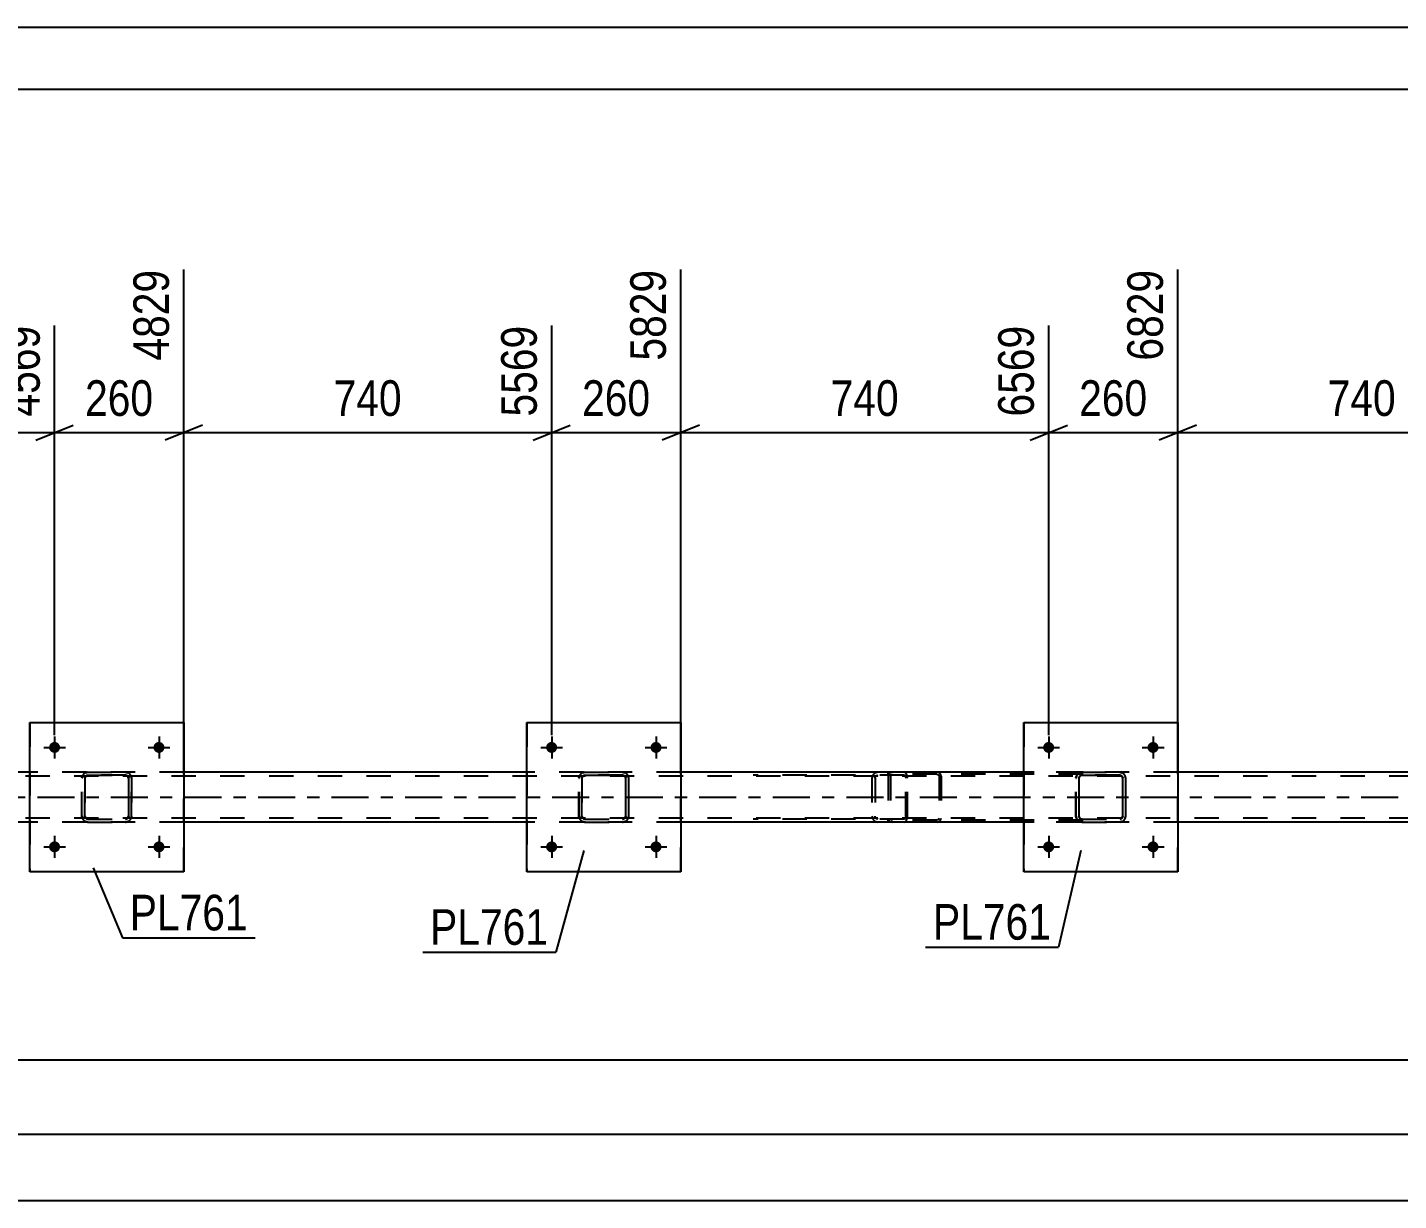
# Model space of a CAD drawing. Header units: millimetres. Extents: x -91 to 750, y -426 to 168.
# Drawn here: x 178.7 to 289, y 73.7 to 168.1 of the extents above; entities that cross this region are included whole.
import ezdxf

# ---------------------------------------------------------------- set-up
doc = ezdxf.new("R2010")
doc.units = ezdxf.units.MM
doc.linetypes.add('DXK_LINE_DOT2', pattern=[3.9198, 1.9599, -1.9599])
doc.linetypes.add('DXK_LINE_DOT3', pattern=[5.9187, 2.979, -0.9799, 0.9799, -0.9799])
doc.styles.add('Arial Narrow', font='ARIALN.TTF', dxfattribs={"height": 0.2})

# ---------------------------------------------------------------- blocks, each defined once
blk = doc.blocks.new('Unknown-814409585-1133')
at = {"color": 5, "linetype": 'Continuous'}
for p, q in [((749.5, 168.07), (-91.5, 168.07)), ((744.5, 163.07), (-86.5, 163.07))]:
    blk.add_line(p, q, dxfattribs=at)
blk = doc.blocks.new('Part-814409585-2605 - 2458')
at = {"color": 2, "linetype": 'Continuous'}
for p, q in [((218.84, 100.13), (218.84, 112.13)), ((218.84, 112.13), (218.84, 112.13)), ((218.84, 112.13), (231.24, 112.13)), ((231.24, 112.13), (231.24, 100.13)), ((218.84, 100.13), (218.84, 100.13)), ((231.24, 100.13), (218.84, 100.13))]:
    blk.add_line(p, q, dxfattribs=at)
at = {"color": 7, "linetype": 'DXK_LINE_DOT2'}
for p, q in [((218.84, 112.13), (218.84, 100.13)), ((218.84, 112.13), (218.84, 112.13)), ((231.24, 100.13), (231.24, 112.13)), ((218.84, 100.13), (218.84, 100.13))]:
    blk.add_line(p, q, dxfattribs=at)
blk = doc.blocks.new('Bolt-814409585-2460 - 2458')
at = {"linetype": 'Continuous'}
for points in [[(260.4, 102.13), (260.4, 102.22), (260.43, 102.31), (260.48, 102.39), (260.54, 102.46), (260.62, 102.51), (260.7, 102.55), (260.79, 102.57), (260.88, 102.57), (260.97, 102.55), (261.06, 102.51), (261.13, 102.46), (261.19, 102.39), (261.24, 102.31), (261.27, 102.22), (261.28, 102.13), (261.27, 102.04), (261.24, 101.95), (261.19, 101.87), (261.13, 101.8), (261.06, 101.75), (260.97, 101.71), (260.88, 101.69), (260.79, 101.69), (260.7, 101.71), (260.62, 101.75), (260.54, 101.8), (260.48, 101.87), (260.43, 101.95), (260.4, 102.04)], [(268.8, 102.13), (268.8, 102.22), (268.83, 102.31), (268.88, 102.39), (268.94, 102.46), (269.02, 102.51), (269.1, 102.55), (269.19, 102.57), (269.28, 102.57), (269.37, 102.55), (269.46, 102.51), (269.53, 102.46), (269.59, 102.39), (269.64, 102.31), (269.67, 102.22), (269.68, 102.13), (269.67, 102.04), (269.64, 101.95), (269.59, 101.87), (269.53, 101.8), (269.46, 101.75), (269.37, 101.71), (269.28, 101.69), (269.19, 101.69), (269.1, 101.71), (269.02, 101.75), (268.94, 101.8), (268.88, 101.87), (268.83, 101.95), (268.8, 102.04)]]:
    blk.add_hatch(color=1, dxfattribs=at).paths.add_polyline_path(points)
at = {"color": 1, "linetype": 'Continuous'}
for p, q in [((260.84, 103.01), (260.84, 101.25)), ((269.24, 103.01), (269.24, 101.25)), ((259.96, 102.13), (261.72, 102.13)), ((268.36, 102.13), (270.12, 102.13))]:
    blk.add_line(p, q, dxfattribs=at)
blk = doc.blocks.new('Part-814409585-2548 - 2458')
at = {"color": 7, "linetype": 'DXK_LINE_DOT2'}
for p, q in [((646.91, 107.81), (49.24, 107.81)), ((191.24, 108.13), (178.84, 108.13)), ((231.24, 108.13), (218.84, 108.13)), ((271.24, 108.13), (258.84, 108.13)), ((646.91, 104.45), (49.24, 104.45)), ((191.24, 104.13), (178.84, 104.13)), ((231.24, 104.13), (218.84, 104.13)), ((271.24, 104.13), (258.84, 104.13))]:
    blk.add_line(p, q, dxfattribs=at)
at = {"color": 2, "linetype": 'Continuous'}
for p, q in [((178.84, 108.13), (151.24, 108.13)), ((218.84, 108.13), (191.24, 108.13)), ((258.84, 108.13), (231.24, 108.13)), ((298.84, 108.13), (271.24, 108.13)), ((178.84, 104.13), (151.24, 104.13)), ((218.84, 104.13), (191.24, 104.13)), ((258.84, 104.13), (231.24, 104.13)), ((298.84, 104.13), (271.24, 104.13))]:
    blk.add_line(p, q, dxfattribs=at)
at = {"color": 7, "linetype": 'DXK_LINE_DOT3'}
blk.add_line((49.24, 106.13), (646.91, 106.13), dxfattribs=at)
blk = doc.blocks.new('Part-814409585-2606 - 2458')
at = {"color": 7, "linetype": 'DXK_LINE_DOT2'}
for p, q in [((223.03, 107.65), (223.07, 107.83)), ((223.03, 107.65), (223.04, 107.65)), ((223.03, 104.61), (223.03, 107.65)), ((223.07, 107.83), (223.04, 107.65)), ((223.04, 104.61), (223.04, 107.65)), ((223.29, 107.74), (223.27, 107.65)), ((223.28, 107.65), (223.27, 107.65)), ((223.27, 107.65), (223.27, 104.61)), ((223.28, 107.65), (223.29, 107.74)), ((223.28, 104.61), (223.28, 107.65)), ((223.29, 107.74), (223.35, 107.82)), ((223.34, 107.82), (223.29, 107.74)), ((223.33, 108.09), (223.51, 108.13)), ((223.52, 108.13), (223.33, 108.09)), ((223.42, 107.87), (223.34, 107.82)), ((223.35, 107.82), (223.42, 107.87)), ((223.42, 107.87), (223.52, 107.89)), ((223.51, 107.89), (223.42, 107.87)), ((223.52, 108.13), (223.51, 108.13)), ((223.51, 108.13), (226.55, 108.13)), ((223.51, 107.89), (223.52, 107.89)), ((226.55, 107.89), (223.51, 107.89)), ((223.52, 108.13), (226.56, 108.13)), ((223.52, 107.89), (226.56, 107.89)), ((226.55, 108.13), (226.56, 108.13)), ((226.55, 108.13), (226.73, 108.09)), ((226.56, 107.89), (226.55, 107.89)), ((226.64, 107.87), (226.55, 107.89)), ((226.74, 108.09), (226.56, 108.13)), ((226.56, 107.89), (226.65, 107.87)), ((226.64, 107.87), (226.65, 107.87)), ((226.72, 107.82), (226.64, 107.87)), ((226.65, 107.87), (226.72, 107.82)), ((226.72, 107.82), (226.78, 107.74)), ((226.77, 107.74), (226.72, 107.82)), ((226.79, 107.65), (226.77, 107.74)), ((226.78, 107.74), (226.8, 107.65)), ((226.8, 107.65), (226.79, 107.65)), ((226.79, 107.65), (226.79, 104.61)), ((226.8, 104.61), (226.8, 107.65)), ((226.99, 107.83), (227.03, 107.65)), ((227.04, 107.65), (227, 107.83)), ((227.04, 107.65), (227.03, 107.65)), ((227.03, 107.65), (227.03, 104.61)), ((227.04, 104.61), (227.04, 107.65)), ((223.04, 104.61), (223.03, 104.61)), ((223.07, 104.43), (223.03, 104.61)), ((223.04, 104.61), (223.07, 104.43)), ((223.27, 104.61), (223.28, 104.61)), ((223.27, 104.61), (223.29, 104.52)), ((223.29, 104.52), (223.28, 104.61)), ((223.35, 104.44), (223.29, 104.52)), ((223.29, 104.52), (223.34, 104.44)), ((223.33, 104.17), (223.33, 104.17)), ((223.51, 104.13), (223.33, 104.17)), ((223.33, 104.17), (223.52, 104.13)), ((223.34, 104.44), (223.42, 104.39)), ((223.42, 104.39), (223.35, 104.44)), ((223.52, 104.37), (223.42, 104.39)), ((223.42, 104.39), (223.51, 104.37)), ((223.52, 104.37), (223.51, 104.37)), ((223.51, 104.37), (226.55, 104.37)), ((223.52, 104.13), (223.51, 104.13)), ((223.51, 104.13), (226.55, 104.13)), ((223.52, 104.37), (226.56, 104.37)), ((223.52, 104.13), (226.56, 104.13)), ((226.55, 104.37), (226.64, 104.39)), ((226.55, 104.37), (226.56, 104.37)), ((226.73, 104.17), (226.55, 104.13)), ((226.55, 104.13), (226.56, 104.13)), ((226.65, 104.39), (226.56, 104.37)), ((226.56, 104.13), (226.74, 104.17)), ((226.64, 104.39), (226.72, 104.44)), ((226.72, 104.44), (226.65, 104.39)), ((226.78, 104.52), (226.72, 104.44)), ((226.72, 104.44), (226.77, 104.52)), ((226.77, 104.52), (226.79, 104.61)), ((226.8, 104.61), (226.78, 104.52)), ((226.79, 104.61), (226.8, 104.61)), ((227.03, 104.61), (226.99, 104.43)), ((227, 104.43), (227.04, 104.61)), ((227.03, 104.61), (227.04, 104.61))]:
    blk.add_line(p, q, dxfattribs=at)
at = {"color": 7, "linetype": 'DXK_LINE_DOT3'}
blk.add_line((225.04, 106.13), (225.03, 106.13), dxfattribs=at)
at = {"color": 7, "linetype": 'DXK_LINE_DOT2'}
for centre, start, end in [((223.51, 107.65), 112.5, 157.5), ((223.52, 107.65), 112.5, 157.5), ((226.55, 107.65), 22.5, 67.5), ((226.56, 107.65), 22.5, 67.5), ((223.51, 104.61), 202.5, 247.5), ((223.52, 104.61), 202.5, 247.5), ((226.55, 104.61), 292.5, 337.5), ((226.56, 104.61), 292.5, 337.5)]:
    blk.add_arc(centre, 0.48, start, end, dxfattribs=at)
blk = doc.blocks.new('Part-814409585-2496 - 2458')
at = {"color": 7, "linetype": 'DXK_LINE_DOT2'}
for p, q in [((263.03, 107.65), (263.07, 107.83)), ((263.03, 107.65), (263.04, 107.65)), ((263.03, 104.61), (263.03, 107.65)), ((263.07, 107.83), (263.04, 107.65)), ((263.04, 104.61), (263.04, 107.65)), ((263.29, 107.74), (263.27, 107.65)), ((263.28, 107.65), (263.27, 107.65)), ((263.27, 107.65), (263.27, 104.61)), ((263.28, 107.65), (263.29, 107.74)), ((263.28, 104.61), (263.28, 107.65)), ((263.29, 107.74), (263.35, 107.82)), ((263.34, 107.82), (263.29, 107.74)), ((263.33, 108.09), (263.51, 108.13)), ((263.52, 108.13), (263.33, 108.09)), ((263.42, 107.87), (263.34, 107.82)), ((263.35, 107.82), (263.42, 107.87)), ((263.42, 107.87), (263.52, 107.89)), ((263.51, 107.89), (263.42, 107.87)), ((263.52, 108.13), (263.51, 108.13)), ((263.51, 108.13), (266.55, 108.13)), ((263.51, 107.89), (263.52, 107.89)), ((266.55, 107.89), (263.51, 107.89)), ((263.52, 108.13), (266.56, 108.13)), ((263.52, 107.89), (266.56, 107.89)), ((266.55, 108.13), (266.56, 108.13)), ((266.55, 108.13), (266.73, 108.09)), ((266.56, 107.89), (266.55, 107.89)), ((266.64, 107.87), (266.55, 107.89)), ((266.74, 108.09), (266.56, 108.13)), ((266.56, 107.89), (266.65, 107.87)), ((266.64, 107.87), (266.65, 107.87)), ((266.72, 107.82), (266.64, 107.87)), ((266.65, 107.87), (266.72, 107.82)), ((266.72, 107.82), (266.78, 107.74)), ((266.77, 107.74), (266.72, 107.82)), ((266.79, 107.65), (266.77, 107.74)), ((266.78, 107.74), (266.8, 107.65)), ((266.8, 107.65), (266.79, 107.65)), ((266.79, 107.65), (266.79, 104.61)), ((266.8, 104.61), (266.8, 107.65)), ((266.99, 107.83), (267.03, 107.65)), ((267.04, 107.65), (267, 107.83)), ((267.04, 107.65), (267.03, 107.65)), ((267.03, 107.65), (267.03, 104.61)), ((267.04, 104.61), (267.04, 107.65)), ((263.04, 104.61), (263.03, 104.61)), ((263.07, 104.43), (263.03, 104.61)), ((263.04, 104.61), (263.07, 104.43)), ((263.27, 104.61), (263.28, 104.61)), ((263.27, 104.61), (263.29, 104.52)), ((263.29, 104.52), (263.28, 104.61)), ((263.35, 104.44), (263.29, 104.52)), ((263.29, 104.52), (263.34, 104.44)), ((263.33, 104.17), (263.33, 104.17)), ((263.51, 104.13), (263.33, 104.17)), ((263.33, 104.17), (263.52, 104.13)), ((263.34, 104.44), (263.42, 104.39)), ((263.42, 104.39), (263.35, 104.44)), ((263.52, 104.37), (263.42, 104.39)), ((263.42, 104.39), (263.51, 104.37)), ((263.52, 104.37), (263.51, 104.37)), ((263.51, 104.37), (266.55, 104.37)), ((263.52, 104.13), (263.51, 104.13)), ((263.51, 104.13), (266.55, 104.13)), ((263.52, 104.37), (266.56, 104.37)), ((263.52, 104.13), (266.56, 104.13)), ((266.55, 104.37), (266.64, 104.39)), ((266.55, 104.37), (266.56, 104.37)), ((266.73, 104.17), (266.55, 104.13)), ((266.55, 104.13), (266.56, 104.13)), ((266.65, 104.39), (266.56, 104.37)), ((266.56, 104.13), (266.74, 104.17)), ((266.64, 104.39), (266.72, 104.44)), ((266.72, 104.44), (266.65, 104.39)), ((266.78, 104.52), (266.72, 104.44)), ((266.72, 104.44), (266.77, 104.52)), ((266.77, 104.52), (266.79, 104.61)), ((266.8, 104.61), (266.78, 104.52)), ((266.79, 104.61), (266.8, 104.61)), ((267.03, 104.61), (266.99, 104.43)), ((267, 104.43), (267.04, 104.61)), ((267.03, 104.61), (267.04, 104.61))]:
    blk.add_line(p, q, dxfattribs=at)
at = {"color": 7, "linetype": 'DXK_LINE_DOT3'}
blk.add_line((265.04, 106.13), (265.03, 106.13), dxfattribs=at)
at = {"color": 7, "linetype": 'DXK_LINE_DOT2'}
for centre, start, end in [((263.51, 107.65), 112.5, 157.5), ((263.52, 107.65), 112.5, 157.5), ((266.55, 107.65), 22.5, 67.5), ((266.56, 107.65), 22.5, 67.5), ((263.51, 104.61), 202.5, 247.5), ((263.52, 104.61), 202.5, 247.5), ((266.55, 104.61), 292.5, 337.5), ((266.56, 104.61), 292.5, 337.5)]:
    blk.add_arc(centre, 0.48, start, end, dxfattribs=at)
blk = doc.blocks.new('Part-814409585-2611 - 2458')
at = {"color": 2, "linetype": 'Continuous'}
for p, q in [((258.84, 100.13), (258.84, 112.13)), ((258.84, 112.13), (258.84, 112.13)), ((258.84, 112.13), (271.24, 112.13)), ((271.24, 112.13), (271.24, 100.13)), ((258.84, 100.13), (258.84, 100.13)), ((271.24, 100.13), (258.84, 100.13))]:
    blk.add_line(p, q, dxfattribs=at)
at = {"color": 7, "linetype": 'DXK_LINE_DOT2'}
for p, q in [((258.84, 112.13), (258.84, 100.13)), ((258.84, 112.13), (258.84, 112.13)), ((271.24, 100.13), (271.24, 112.13)), ((258.84, 100.13), (258.84, 100.13))]:
    blk.add_line(p, q, dxfattribs=at)
blk = doc.blocks.new('Bolt-814409585-2615 - 2458')
at = {"linetype": 'Continuous'}
for points in [[(220.4, 110.13), (220.4, 110.22), (220.43, 110.31), (220.48, 110.39), (220.54, 110.46), (220.62, 110.51), (220.7, 110.55), (220.79, 110.57), (220.88, 110.57), (220.97, 110.55), (221.06, 110.51), (221.13, 110.46), (221.19, 110.39), (221.24, 110.31), (221.27, 110.22), (221.28, 110.13), (221.27, 110.04), (221.24, 109.95), (221.19, 109.87), (221.13, 109.8), (221.06, 109.75), (220.97, 109.71), (220.88, 109.69), (220.79, 109.69), (220.7, 109.71), (220.62, 109.75), (220.54, 109.8), (220.48, 109.87), (220.43, 109.95), (220.4, 110.04)], [(228.8, 110.13), (228.8, 110.22), (228.83, 110.31), (228.88, 110.39), (228.94, 110.46), (229.02, 110.51), (229.1, 110.55), (229.19, 110.57), (229.28, 110.57), (229.37, 110.55), (229.46, 110.51), (229.53, 110.46), (229.59, 110.39), (229.64, 110.31), (229.67, 110.22), (229.68, 110.13), (229.67, 110.04), (229.64, 109.95), (229.59, 109.87), (229.53, 109.8), (229.46, 109.75), (229.37, 109.71), (229.28, 109.69), (229.19, 109.69), (229.1, 109.71), (229.02, 109.75), (228.94, 109.8), (228.88, 109.87), (228.83, 109.95), (228.8, 110.04)]]:
    blk.add_hatch(color=1, dxfattribs=at).paths.add_polyline_path(points)
at = {"color": 1, "linetype": 'Continuous'}
for p, q in [((220.84, 111.01), (220.84, 109.25)), ((229.24, 111.01), (229.24, 109.25)), ((219.96, 110.13), (221.72, 110.13)), ((228.36, 110.13), (230.12, 110.13))]:
    blk.add_line(p, q, dxfattribs=at)
blk = doc.blocks.new('Bolt-814409585-2616 - 2458')
at = {"linetype": 'Continuous'}
for points in [[(220.4, 102.13), (220.4, 102.22), (220.43, 102.31), (220.48, 102.39), (220.54, 102.46), (220.62, 102.51), (220.7, 102.55), (220.79, 102.57), (220.88, 102.57), (220.97, 102.55), (221.06, 102.51), (221.13, 102.46), (221.19, 102.39), (221.24, 102.31), (221.27, 102.22), (221.28, 102.13), (221.27, 102.04), (221.24, 101.95), (221.19, 101.87), (221.13, 101.8), (221.06, 101.75), (220.97, 101.71), (220.88, 101.69), (220.79, 101.69), (220.7, 101.71), (220.62, 101.75), (220.54, 101.8), (220.48, 101.87), (220.43, 101.95), (220.4, 102.04)], [(228.8, 102.13), (228.8, 102.22), (228.83, 102.31), (228.88, 102.39), (228.94, 102.46), (229.02, 102.51), (229.1, 102.55), (229.19, 102.57), (229.28, 102.57), (229.37, 102.55), (229.46, 102.51), (229.53, 102.46), (229.59, 102.39), (229.64, 102.31), (229.67, 102.22), (229.68, 102.13), (229.67, 102.04), (229.64, 101.95), (229.59, 101.87), (229.53, 101.8), (229.46, 101.75), (229.37, 101.71), (229.28, 101.69), (229.19, 101.69), (229.1, 101.71), (229.02, 101.75), (228.94, 101.8), (228.88, 101.87), (228.83, 101.95), (228.8, 102.04)]]:
    blk.add_hatch(color=1, dxfattribs=at).paths.add_polyline_path(points)
at = {"color": 1, "linetype": 'Continuous'}
for p, q in [((220.84, 103.01), (220.84, 101.25)), ((229.24, 103.01), (229.24, 101.25)), ((219.96, 102.13), (221.72, 102.13)), ((228.36, 102.13), (230.12, 102.13))]:
    blk.add_line(p, q, dxfattribs=at)
blk = doc.blocks.new('Bolt-814409585-2617 - 2458')
at = {"linetype": 'Continuous'}
for points in [[(260.4, 110.13), (260.4, 110.22), (260.43, 110.31), (260.48, 110.39), (260.54, 110.46), (260.62, 110.51), (260.7, 110.55), (260.79, 110.57), (260.88, 110.57), (260.97, 110.55), (261.06, 110.51), (261.13, 110.46), (261.19, 110.39), (261.24, 110.31), (261.27, 110.22), (261.28, 110.13), (261.27, 110.04), (261.24, 109.95), (261.19, 109.87), (261.13, 109.8), (261.06, 109.75), (260.97, 109.71), (260.88, 109.69), (260.79, 109.69), (260.7, 109.71), (260.62, 109.75), (260.54, 109.8), (260.48, 109.87), (260.43, 109.95), (260.4, 110.04)], [(268.8, 110.13), (268.8, 110.22), (268.83, 110.31), (268.88, 110.39), (268.94, 110.46), (269.02, 110.51), (269.1, 110.55), (269.19, 110.57), (269.28, 110.57), (269.37, 110.55), (269.46, 110.51), (269.53, 110.46), (269.59, 110.39), (269.64, 110.31), (269.67, 110.22), (269.68, 110.13), (269.67, 110.04), (269.64, 109.95), (269.59, 109.87), (269.53, 109.8), (269.46, 109.75), (269.37, 109.71), (269.28, 109.69), (269.19, 109.69), (269.1, 109.71), (269.02, 109.75), (268.94, 109.8), (268.88, 109.87), (268.83, 109.95), (268.8, 110.04)]]:
    blk.add_hatch(color=1, dxfattribs=at).paths.add_polyline_path(points)
at = {"color": 1, "linetype": 'Continuous'}
for p, q in [((260.84, 111.01), (260.84, 109.25)), ((269.24, 111.01), (269.24, 109.25)), ((259.96, 110.13), (261.72, 110.13)), ((268.36, 110.13), (270.12, 110.13))]:
    blk.add_line(p, q, dxfattribs=at)
blk = doc.blocks.new('Part-814409585-2715 - 2458')
at = {"color": 7, "linetype": 'DXK_LINE_DOT2'}
for p, q in [((247.96, 107.93), (247.93, 107.81)), ((247.93, 107.81), (247.93, 104.45)), ((248.1, 107.81), (248.11, 107.87)), ((248.1, 107.81), (248.1, 104.45)), ((248.11, 107.87), (248.15, 107.92)), ((248.27, 108.13), (248.14, 108.11)), ((248.15, 107.92), (248.21, 107.96)), ((248.21, 107.96), (248.27, 107.97)), ((263.6, 108.13), (248.27, 108.13)), ((263.6, 107.97), (248.27, 107.97)), ((251.98, 108.11), (251.85, 108.13)), ((251.85, 107.97), (251.91, 107.96)), ((251.91, 107.96), (251.94, 107.94)), ((251.94, 107.94), (251.97, 107.92)), ((251.97, 107.92), (252.01, 107.87)), ((252.01, 107.87), (252.02, 107.81)), ((252.02, 107.81), (252.02, 104.45)), ((252.19, 107.81), (252.16, 107.93)), ((252.19, 107.81), (252.19, 104.45)), ((247.93, 104.45), (247.96, 104.33)), ((248.11, 104.39), (248.1, 104.45)), ((248.15, 104.34), (248.11, 104.39)), ((248.14, 104.15), (248.27, 104.13)), ((248.15, 104.34), (248.18, 104.32)), ((248.18, 104.32), (248.21, 104.3)), ((248.21, 104.3), (248.27, 104.29)), ((263.6, 104.29), (248.27, 104.29)), ((263.6, 104.13), (248.27, 104.13)), ((251.91, 104.3), (251.85, 104.29)), ((251.85, 104.13), (251.98, 104.15)), ((251.97, 104.34), (251.91, 104.3)), ((252.01, 104.39), (251.97, 104.34)), ((252.02, 104.45), (252.01, 104.39)), ((252.16, 104.33), (252.19, 104.45))]:
    blk.add_line(p, q, dxfattribs=at)
for centre, start, end in [((248.26, 107.8), 110.7583, 155.68), ((251.86, 107.8), 24.32, 69.2417), ((248.26, 104.46), 204.32, 249.2417), ((251.86, 104.46), 290.7583, 335.68)]:
    blk.add_arc(centre, 0.331, start, end, dxfattribs=at)
blk = doc.blocks.new('Part-814409585-2716 - 2458')
at = {"color": 7, "linetype": 'DXK_LINE_DOT2'}
for p, q in [((249.21, 108.13), (237.05, 108.13)), ((249.21, 107.89), (237.05, 107.89)), ((246.63, 107.73), (246.61, 107.65)), ((246.61, 107.65), (246.61, 104.61)), ((246.65, 107.83), (246.63, 107.73)), ((246.87, 107.65), (246.88, 107.74)), ((246.87, 107.65), (246.87, 104.61)), ((246.88, 107.74), (246.94, 107.82)), ((247.12, 108.13), (246.92, 108.09)), ((246.94, 107.82), (247.02, 107.87)), ((247.02, 107.87), (247.12, 107.89)), ((247.93, 107.89), (247.93, 108.13)), ((249.31, 108.09), (249.21, 108.13)), ((249.21, 107.89), (249.26, 107.87)), ((249.26, 107.87), (249.3, 107.82)), ((249.3, 107.82), (249.33, 107.74)), ((249.4, 107.99), (249.31, 108.09)), ((249.33, 107.74), (249.34, 107.65)), ((249.34, 104.61), (249.34, 107.65)), ((249.46, 107.83), (249.4, 107.99)), ((249.48, 107.65), (249.46, 107.83)), ((249.48, 104.61), (249.48, 107.65)), ((249.21, 104.37), (237.05, 104.37)), ((249.21, 104.13), (237.05, 104.13)), ((246.61, 104.61), (246.63, 104.52)), ((246.63, 104.52), (246.65, 104.43)), ((246.88, 104.52), (246.87, 104.61)), ((246.94, 104.44), (246.88, 104.52)), ((246.92, 104.17), (247.12, 104.13)), ((247.02, 104.39), (246.94, 104.44)), ((247.12, 104.37), (247.02, 104.39)), ((247.93, 104.13), (247.93, 104.37)), ((249.26, 104.39), (249.21, 104.37)), ((249.21, 104.13), (249.31, 104.17)), ((249.3, 104.44), (249.26, 104.39)), ((249.33, 104.52), (249.3, 104.44)), ((249.31, 104.17), (249.4, 104.27)), ((249.34, 104.61), (249.33, 104.52)), ((249.4, 104.27), (249.46, 104.43)), ((249.46, 104.43), (249.48, 104.61))]:
    blk.add_line(p, q, dxfattribs=at)
for centre, start, end in [((247.1, 107.63), 111.1941, 156.1506), ((247.1, 104.63), 203.8494, 248.8059)]:
    blk.add_arc(centre, 0.492, start, end, dxfattribs=at)
blk = doc.blocks.new('Part-814409585-2744 - 2458')
at = {"color": 2, "linetype": 'Continuous'}
for p, q in [((178.84, 100.13), (178.84, 112.13)), ((178.84, 112.13), (178.84, 112.13)), ((178.84, 112.13), (191.24, 112.13)), ((191.24, 112.13), (191.24, 100.13)), ((178.84, 100.13), (178.84, 100.13)), ((191.24, 100.13), (178.84, 100.13))]:
    blk.add_line(p, q, dxfattribs=at)
at = {"color": 7, "linetype": 'DXK_LINE_DOT2'}
for p, q in [((178.84, 112.13), (178.84, 100.13)), ((178.84, 112.13), (178.84, 112.13)), ((191.24, 100.13), (191.24, 112.13)), ((178.84, 100.13), (178.84, 100.13))]:
    blk.add_line(p, q, dxfattribs=at)
blk = doc.blocks.new('Part-814409585-2745 - 2458')
at = {"color": 7, "linetype": 'DXK_LINE_DOT2'}
for p, q in [((183.03, 107.65), (183.07, 107.83)), ((183.03, 107.65), (183.04, 107.65)), ((183.03, 104.61), (183.03, 107.65)), ((183.07, 107.83), (183.04, 107.65)), ((183.04, 104.61), (183.04, 107.65)), ((183.29, 107.74), (183.27, 107.65)), ((183.28, 107.65), (183.27, 107.65)), ((183.27, 107.65), (183.27, 104.61)), ((183.28, 107.65), (183.29, 107.74)), ((183.28, 104.61), (183.28, 107.65)), ((183.29, 107.74), (183.35, 107.82)), ((183.34, 107.82), (183.29, 107.74)), ((183.33, 108.09), (183.51, 108.13)), ((183.52, 108.13), (183.33, 108.09)), ((183.42, 107.87), (183.34, 107.82)), ((183.35, 107.82), (183.42, 107.87)), ((183.42, 107.87), (183.52, 107.89)), ((183.51, 107.89), (183.42, 107.87)), ((183.52, 108.13), (183.51, 108.13)), ((183.51, 108.13), (186.55, 108.13)), ((183.51, 107.89), (183.52, 107.89)), ((186.55, 107.89), (183.51, 107.89)), ((183.52, 108.13), (186.56, 108.13)), ((183.52, 107.89), (186.56, 107.89)), ((186.55, 108.13), (186.56, 108.13)), ((186.55, 108.13), (186.73, 108.09)), ((186.56, 107.89), (186.55, 107.89)), ((186.64, 107.87), (186.55, 107.89)), ((186.74, 108.09), (186.56, 108.13)), ((186.56, 107.89), (186.65, 107.87)), ((186.64, 107.87), (186.65, 107.87)), ((186.72, 107.82), (186.64, 107.87)), ((186.65, 107.87), (186.72, 107.82)), ((186.72, 107.82), (186.78, 107.74)), ((186.77, 107.74), (186.72, 107.82)), ((186.79, 107.65), (186.77, 107.74)), ((186.78, 107.74), (186.8, 107.65)), ((186.8, 107.65), (186.79, 107.65)), ((186.79, 107.65), (186.79, 104.61)), ((186.8, 104.61), (186.8, 107.65)), ((186.99, 107.83), (187.03, 107.65)), ((187.04, 107.65), (187, 107.83)), ((187.04, 107.65), (187.03, 107.65)), ((187.03, 107.65), (187.03, 104.61)), ((187.04, 104.61), (187.04, 107.65)), ((183.04, 104.61), (183.03, 104.61)), ((183.07, 104.43), (183.03, 104.61)), ((183.04, 104.61), (183.07, 104.43)), ((183.27, 104.61), (183.28, 104.61)), ((183.27, 104.61), (183.29, 104.52)), ((183.29, 104.52), (183.28, 104.61)), ((183.35, 104.44), (183.29, 104.52)), ((183.29, 104.52), (183.34, 104.44)), ((183.33, 104.17), (183.33, 104.17)), ((183.51, 104.13), (183.33, 104.17)), ((183.33, 104.17), (183.52, 104.13)), ((183.34, 104.44), (183.42, 104.39)), ((183.42, 104.39), (183.35, 104.44)), ((183.52, 104.37), (183.42, 104.39)), ((183.42, 104.39), (183.51, 104.37)), ((183.52, 104.37), (183.51, 104.37)), ((183.51, 104.37), (186.55, 104.37)), ((183.52, 104.13), (183.51, 104.13)), ((183.51, 104.13), (186.55, 104.13)), ((183.52, 104.37), (186.56, 104.37)), ((183.52, 104.13), (186.56, 104.13)), ((186.55, 104.37), (186.64, 104.39)), ((186.55, 104.37), (186.56, 104.37)), ((186.73, 104.17), (186.55, 104.13)), ((186.55, 104.13), (186.56, 104.13)), ((186.65, 104.39), (186.56, 104.37)), ((186.56, 104.13), (186.74, 104.17)), ((186.64, 104.39), (186.72, 104.44)), ((186.72, 104.44), (186.65, 104.39)), ((186.78, 104.52), (186.72, 104.44)), ((186.72, 104.44), (186.77, 104.52)), ((186.77, 104.52), (186.79, 104.61)), ((186.8, 104.61), (186.78, 104.52)), ((186.79, 104.61), (186.8, 104.61)), ((187.03, 104.61), (186.99, 104.43)), ((187, 104.43), (187.04, 104.61)), ((187.03, 104.61), (187.04, 104.61))]:
    blk.add_line(p, q, dxfattribs=at)
at = {"color": 7, "linetype": 'DXK_LINE_DOT3'}
blk.add_line((185.04, 106.13), (185.03, 106.13), dxfattribs=at)
at = {"color": 7, "linetype": 'DXK_LINE_DOT2'}
for centre, start, end in [((183.51, 107.65), 112.5, 157.5), ((183.52, 107.65), 112.5, 157.5), ((186.55, 107.65), 22.5, 67.5), ((186.56, 107.65), 22.5, 67.5), ((183.51, 104.61), 202.5, 247.5), ((183.52, 104.61), 202.5, 247.5), ((186.55, 104.61), 292.5, 337.5), ((186.56, 104.61), 292.5, 337.5)]:
    blk.add_arc(centre, 0.48, start, end, dxfattribs=at)
blk = doc.blocks.new('Bolt-814409585-2749 - 2458')
at = {"linetype": 'Continuous'}
for points in [[(180.4, 102.13), (180.41, 102.22), (180.43, 102.31), (180.48, 102.39), (180.54, 102.46), (180.62, 102.51), (180.7, 102.55), (180.79, 102.57), (180.88, 102.57), (180.97, 102.55), (181.06, 102.51), (181.13, 102.46), (181.19, 102.39), (181.24, 102.31), (181.27, 102.22), (181.28, 102.13), (181.27, 102.04), (181.24, 101.95), (181.19, 101.87), (181.13, 101.8), (181.06, 101.75), (180.97, 101.71), (180.88, 101.69), (180.79, 101.69), (180.7, 101.71), (180.62, 101.75), (180.54, 101.8), (180.48, 101.87), (180.43, 101.95), (180.41, 102.04)], [(188.8, 102.13), (188.81, 102.22), (188.83, 102.31), (188.88, 102.39), (188.94, 102.46), (189.02, 102.51), (189.1, 102.55), (189.19, 102.57), (189.28, 102.57), (189.37, 102.55), (189.46, 102.51), (189.53, 102.46), (189.59, 102.39), (189.64, 102.31), (189.67, 102.22), (189.68, 102.13), (189.67, 102.04), (189.64, 101.95), (189.59, 101.87), (189.53, 101.8), (189.46, 101.75), (189.37, 101.71), (189.28, 101.69), (189.19, 101.69), (189.1, 101.71), (189.02, 101.75), (188.94, 101.8), (188.88, 101.87), (188.83, 101.95), (188.81, 102.04)]]:
    blk.add_hatch(color=1, dxfattribs=at).paths.add_polyline_path(points)
at = {"color": 1, "linetype": 'Continuous'}
for p, q in [((180.84, 103.01), (180.84, 101.25)), ((189.24, 103.01), (189.24, 101.25)), ((179.96, 102.13), (181.72, 102.13)), ((188.36, 102.13), (190.12, 102.13))]:
    blk.add_line(p, q, dxfattribs=at)
blk = doc.blocks.new('Bolt-814409585-2769 - 2458')
at = {"linetype": 'Continuous'}
for points in [[(180.4, 110.13), (180.41, 110.22), (180.43, 110.31), (180.48, 110.39), (180.54, 110.46), (180.62, 110.51), (180.7, 110.55), (180.79, 110.57), (180.88, 110.57), (180.97, 110.55), (181.06, 110.51), (181.13, 110.46), (181.19, 110.39), (181.24, 110.31), (181.27, 110.22), (181.28, 110.13), (181.27, 110.04), (181.24, 109.95), (181.19, 109.87), (181.13, 109.8), (181.06, 109.75), (180.97, 109.71), (180.88, 109.69), (180.79, 109.69), (180.7, 109.71), (180.62, 109.75), (180.54, 109.8), (180.48, 109.87), (180.43, 109.95), (180.41, 110.04)], [(188.8, 110.13), (188.81, 110.22), (188.83, 110.31), (188.88, 110.39), (188.94, 110.46), (189.02, 110.51), (189.1, 110.55), (189.19, 110.57), (189.28, 110.57), (189.37, 110.55), (189.46, 110.51), (189.53, 110.46), (189.59, 110.39), (189.64, 110.31), (189.67, 110.22), (189.68, 110.13), (189.67, 110.04), (189.64, 109.95), (189.59, 109.87), (189.53, 109.8), (189.46, 109.75), (189.37, 109.71), (189.28, 109.69), (189.19, 109.69), (189.1, 109.71), (189.02, 109.75), (188.94, 109.8), (188.88, 109.87), (188.83, 109.95), (188.81, 110.04)]]:
    blk.add_hatch(color=1, dxfattribs=at).paths.add_polyline_path(points)
at = {"color": 1, "linetype": 'Continuous'}
for p, q in [((180.84, 111.01), (180.84, 109.25)), ((189.24, 111.01), (189.24, 109.25)), ((179.96, 110.13), (181.72, 110.13)), ((188.36, 110.13), (190.12, 110.13))]:
    blk.add_line(p, q, dxfattribs=at)
blk = doc.blocks.new('StraightDimension-814409585-15554 - 2458')
at = {"color": 7, "linetype": 'Continuous'}
for p, q in [((271.23, 109.13), (271.23, 148.58)), ((300.84, 111.13), (300.84, 144.08)), ((272.73, 136.06), (269.73, 134.86)), ((299.34, 134.86), (302.34, 136.06)), ((271.23, 135.46), (300.84, 135.46))]:
    blk.add_line(p, q, dxfattribs=at)
at = {"color": 0}
blk.add_wipeout([(289.38, 136.21), (289.38, 140.41), (282.69, 140.41), (282.69, 136.21)], dxfattribs=at)
at = {"color": 3, "style": 'Arial Narrow'}
blk.add_text('740', height=2.863, dxfattribs=at).set_placement((283.29, 136.81))
at = {"color": 0, "linetype": 'Continuous'}
blk.add_wipeout([(300.24, 144.68), (296.04, 144.68), (296.04, 136.16), (300.24, 136.16)], dxfattribs=at)
at = {"color": 3, "linetype": 'Continuous', "style": 'Arial Narrow'}
blk.add_text('7569', height=2.863, rotation=90.0002, dxfattribs=at).set_placement((299.64, 136.76))
blk = doc.blocks.new('StraightDimension-814409585-15557 - 2458')
at = {"color": 7, "linetype": 'Continuous'}
for p, q in [((231.23, 109.13), (231.23, 148.58)), ((220.84, 111.13), (220.84, 144.08)), ((219.34, 134.86), (222.34, 136.06)), ((232.73, 136.06), (229.73, 134.86)), ((220.84, 135.46), (231.23, 135.46))]:
    blk.add_line(p, q, dxfattribs=at)
at = {"color": 0}
blk.add_wipeout([(229.38, 136.21), (229.38, 140.41), (222.69, 140.41), (222.69, 136.21)], dxfattribs=at)
at = {"color": 3, "style": 'Arial Narrow'}
blk.add_text('260', height=2.863, dxfattribs=at).set_placement((223.29, 136.81))
at = {"color": 0, "linetype": 'Continuous'}
blk.add_wipeout([(230.63, 149.18), (226.43, 149.18), (226.43, 140.66), (230.63, 140.66)], dxfattribs=at)
at = {"color": 3, "linetype": 'Continuous', "style": 'Arial Narrow'}
blk.add_text('5829', height=2.863, rotation=90.0002, dxfattribs=at).set_placement((230.03, 141.26))
blk = doc.blocks.new('StraightDimension-814409585-2846 - 2458')
at = {"color": 7, "linetype": 'Continuous'}
blk.add_line((81.75, 84.99), (646.91, 84.99), dxfattribs=at)
blk = doc.blocks.new('StraightDimension-814409585-10562 - 2458')
at = {"color": 7, "linetype": 'Continuous'}
blk.add_line((7.32, 79.02), (646.91, 79.02), dxfattribs=at)
blk = doc.blocks.new('StraightDimension-814409585-15555 - 2458')
at = {"color": 7, "linetype": 'Continuous'}
for p, q in [((271.23, 109.13), (271.23, 148.58)), ((260.84, 111.13), (260.84, 144.08)), ((259.34, 134.86), (262.34, 136.06)), ((272.73, 136.06), (269.73, 134.86)), ((260.84, 135.46), (271.23, 135.46))]:
    blk.add_line(p, q, dxfattribs=at)
at = {"color": 0}
blk.add_wipeout([(269.37, 136.21), (269.37, 140.41), (262.69, 140.41), (262.69, 136.21)], dxfattribs=at)
at = {"color": 3, "style": 'Arial Narrow'}
blk.add_text('260', height=2.863, dxfattribs=at).set_placement((263.29, 136.81))
at = {"color": 0, "linetype": 'Continuous'}
blk.add_wipeout([(270.63, 149.18), (266.43, 149.18), (266.43, 140.66), (270.63, 140.66)], dxfattribs=at)
at = {"color": 3, "linetype": 'Continuous', "style": 'Arial Narrow'}
blk.add_text('6829', height=2.863, rotation=90.0002, dxfattribs=at).set_placement((270.03, 141.26))
blk = doc.blocks.new('StraightDimension-814409585-15556 - 2458')
at = {"color": 7, "linetype": 'Continuous'}
for p, q in [((231.23, 109.13), (231.23, 148.58)), ((260.84, 111.13), (260.84, 144.08)), ((232.73, 136.06), (229.73, 134.86)), ((259.34, 134.86), (262.34, 136.06)), ((231.23, 135.46), (260.84, 135.46))]:
    blk.add_line(p, q, dxfattribs=at)
at = {"color": 0}
blk.add_wipeout([(249.38, 136.21), (249.38, 140.41), (242.69, 140.41), (242.69, 136.21)], dxfattribs=at)
at = {"color": 3, "style": 'Arial Narrow'}
blk.add_text('740', height=2.863, dxfattribs=at).set_placement((243.29, 136.81))
at = {"color": 0, "linetype": 'Continuous'}
blk.add_wipeout([(260.24, 144.68), (256.04, 144.68), (256.04, 136.16), (260.24, 136.16)], dxfattribs=at)
at = {"color": 3, "linetype": 'Continuous', "style": 'Arial Narrow'}
blk.add_text('6569', height=2.863, rotation=90.0002, dxfattribs=at).set_placement((259.64, 136.76))
blk = doc.blocks.new('StraightDimension-814409585-15558 - 2458')
at = {"color": 7, "linetype": 'Continuous'}
for p, q in [((191.24, 109.13), (191.24, 148.58)), ((220.84, 111.13), (220.84, 144.08)), ((192.74, 136.06), (189.74, 134.86)), ((219.34, 134.86), (222.34, 136.06)), ((191.24, 135.46), (220.84, 135.46))]:
    blk.add_line(p, q, dxfattribs=at)
at = {"color": 0}
blk.add_wipeout([(209.38, 136.21), (209.38, 140.41), (202.69, 140.41), (202.69, 136.21)], dxfattribs=at)
at = {"color": 3, "style": 'Arial Narrow'}
blk.add_text('740', height=2.863, dxfattribs=at).set_placement((203.29, 136.81))
at = {"color": 0, "linetype": 'Continuous'}
blk.add_wipeout([(220.24, 144.68), (216.04, 144.68), (216.04, 136.16), (220.24, 136.16)], dxfattribs=at)
at = {"color": 3, "linetype": 'Continuous', "style": 'Arial Narrow'}
blk.add_text('5569', height=2.863, rotation=90.0002, dxfattribs=at).set_placement((219.64, 136.76))
blk = doc.blocks.new('StraightDimension-814409585-15559 - 2458')
at = {"color": 7, "linetype": 'Continuous'}
for p, q in [((191.24, 109.13), (191.24, 148.58)), ((180.84, 111.13), (180.84, 144.08)), ((179.34, 134.86), (182.34, 136.06)), ((192.74, 136.06), (189.74, 134.86)), ((180.84, 135.46), (191.24, 135.46))]:
    blk.add_line(p, q, dxfattribs=at)
at = {"color": 0}
blk.add_wipeout([(189.38, 136.21), (189.38, 140.41), (182.69, 140.41), (182.69, 136.21)], dxfattribs=at)
at = {"color": 3, "style": 'Arial Narrow'}
blk.add_text('260', height=2.863, dxfattribs=at).set_placement((183.29, 136.81))
at = {"color": 0, "linetype": 'Continuous'}
blk.add_wipeout([(190.64, 149.18), (186.44, 149.18), (186.44, 140.66), (190.64, 140.66)], dxfattribs=at)
at = {"color": 3, "linetype": 'Continuous', "style": 'Arial Narrow'}
blk.add_text('4829', height=2.863, rotation=90.0002, dxfattribs=at).set_placement((190.04, 141.26))
blk = doc.blocks.new('StraightDimension-814409585-15560 - 2458')
at = {"color": 7, "linetype": 'Continuous'}
for p, q in [((151.24, 109.03), (151.24, 148.58)), ((180.84, 111.13), (180.84, 144.08)), ((152.74, 136.06), (149.74, 134.86)), ((179.34, 134.86), (182.34, 136.06)), ((151.24, 135.46), (180.84, 135.46))]:
    blk.add_line(p, q, dxfattribs=at)
at = {"color": 0}
blk.add_wipeout([(169.38, 136.21), (169.38, 140.41), (162.69, 140.41), (162.69, 136.21)], dxfattribs=at)
at = {"color": 3, "style": 'Arial Narrow'}
blk.add_text('740', height=2.863, dxfattribs=at).set_placement((163.29, 136.81))
at = {"color": 0, "linetype": 'Continuous'}
blk.add_wipeout([(180.24, 144.68), (176.04, 144.68), (176.04, 136.16), (180.24, 136.16)], dxfattribs=at)
at = {"color": 3, "linetype": 'Continuous', "style": 'Arial Narrow'}
blk.add_text('4569', height=2.863, rotation=90.0002, dxfattribs=at).set_placement((179.64, 136.76))
blk = doc.blocks.new('StraightDimension-814409585-15921 - 2458')
at = {"color": 7, "linetype": 'Continuous'}
blk.add_line((6.68, 73.67), (647.55, 73.67), dxfattribs=at)
blk = doc.blocks.new('Mark-814409585-2601 - 2458')
at = {"color": 30, "linetype": 'Continuous'}
for p in [(223.43, 101.84), (210.46, 93.65)]:
    blk.add_line(p, (221.17, 93.65), dxfattribs=at)
at = {"color": 0}
blk.add_wipeout([(220.57, 94.25), (220.57, 97.25), (211.06, 97.25), (211.06, 94.25)], dxfattribs=at)
blk.add_wipeout([(220.57, 94.25), (220.57, 97.25), (211.06, 97.25), (211.06, 94.25)], dxfattribs=at)
at = {"color": 3, "style": 'Arial Narrow'}
blk.add_text('PL761', height=2.863, dxfattribs=at).set_placement((211.06, 94.25))
blk = doc.blocks.new('Mark-814409585-2607 - 2458')
at = {"color": 30, "linetype": 'Continuous'}
for p in [(263.43, 101.84), (250.93, 94.06)]:
    blk.add_line(p, (261.63, 94.06), dxfattribs=at)
at = {"color": 0}
blk.add_wipeout([(261.03, 94.66), (261.03, 97.66), (251.53, 97.66), (251.53, 94.66)], dxfattribs=at)
blk.add_wipeout([(261.03, 94.66), (261.03, 97.66), (251.53, 97.66), (251.53, 94.66)], dxfattribs=at)
at = {"color": 3, "style": 'Arial Narrow'}
blk.add_text('PL761', height=2.863, dxfattribs=at).set_placement((251.53, 94.66))
blk = doc.blocks.new('Mark-814409585-2740 - 2458')
at = {"color": 30, "linetype": 'Continuous'}
for p, q in [((183.95, 100.45), (186.29, 94.81)), ((186.29, 94.81), (196.99, 94.81))]:
    blk.add_line(p, q, dxfattribs=at)
at = {"color": 0}
blk.add_wipeout([(196.39, 95.41), (196.39, 98.41), (186.89, 98.41), (186.89, 95.41)], dxfattribs=at)
blk.add_wipeout([(196.39, 95.41), (196.39, 98.41), (186.89, 98.41), (186.89, 95.41)], dxfattribs=at)
at = {"color": 3, "style": 'Arial Narrow'}
blk.add_text('PL761', height=2.863, dxfattribs=at).set_placement((186.89, 95.41))

msp = doc.modelspace()

# ---------------------------------------------------------------- block references
for name in ['Unknown-814409585-1133', 'Part-814409585-2744 - 2458', 'Part-814409585-2605 - 2458', 'Part-814409585-2611 - 2458', 'Bolt-814409585-2769 - 2458', 'Bolt-814409585-2615 - 2458', 'Bolt-814409585-2617 - 2458', 'Part-814409585-2548 - 2458', 'Part-814409585-2745 - 2458', 'Part-814409585-2606 - 2458', 'Part-814409585-2716 - 2458', 'Part-814409585-2715 - 2458', 'Part-814409585-2496 - 2458', 'Bolt-814409585-2749 - 2458', 'Bolt-814409585-2616 - 2458', 'Bolt-814409585-2460 - 2458']:
    msp.add_blockref(name, (0, 0))

# ---------------------------------------------------------------- next in the draw order: block references
for name in ['StraightDimension-814409585-15557 - 2458', 'StraightDimension-814409585-15554 - 2458', 'StraightDimension-814409585-2846 - 2458']:
    msp.add_blockref(name, (0, 0))

# ---------------------------------------------------------------- next in the draw order: block references
for name in ['StraightDimension-814409585-15555 - 2458', 'StraightDimension-814409585-15558 - 2458', 'StraightDimension-814409585-10562 - 2458']:
    msp.add_blockref(name, (0, 0))

# ---------------------------------------------------------------- next in the draw order: block references
for name in ['StraightDimension-814409585-15559 - 2458', 'StraightDimension-814409585-15556 - 2458', 'StraightDimension-814409585-15921 - 2458']:
    msp.add_blockref(name, (0, 0))

# ---------------------------------------------------------------- next in the draw order: block references
for name in ['StraightDimension-814409585-15560 - 2458', 'Mark-814409585-2601 - 2458', 'Mark-814409585-2607 - 2458', 'Mark-814409585-2740 - 2458']:
    msp.add_blockref(name, (0, 0))

doc.saveas('drawing.dxf')
